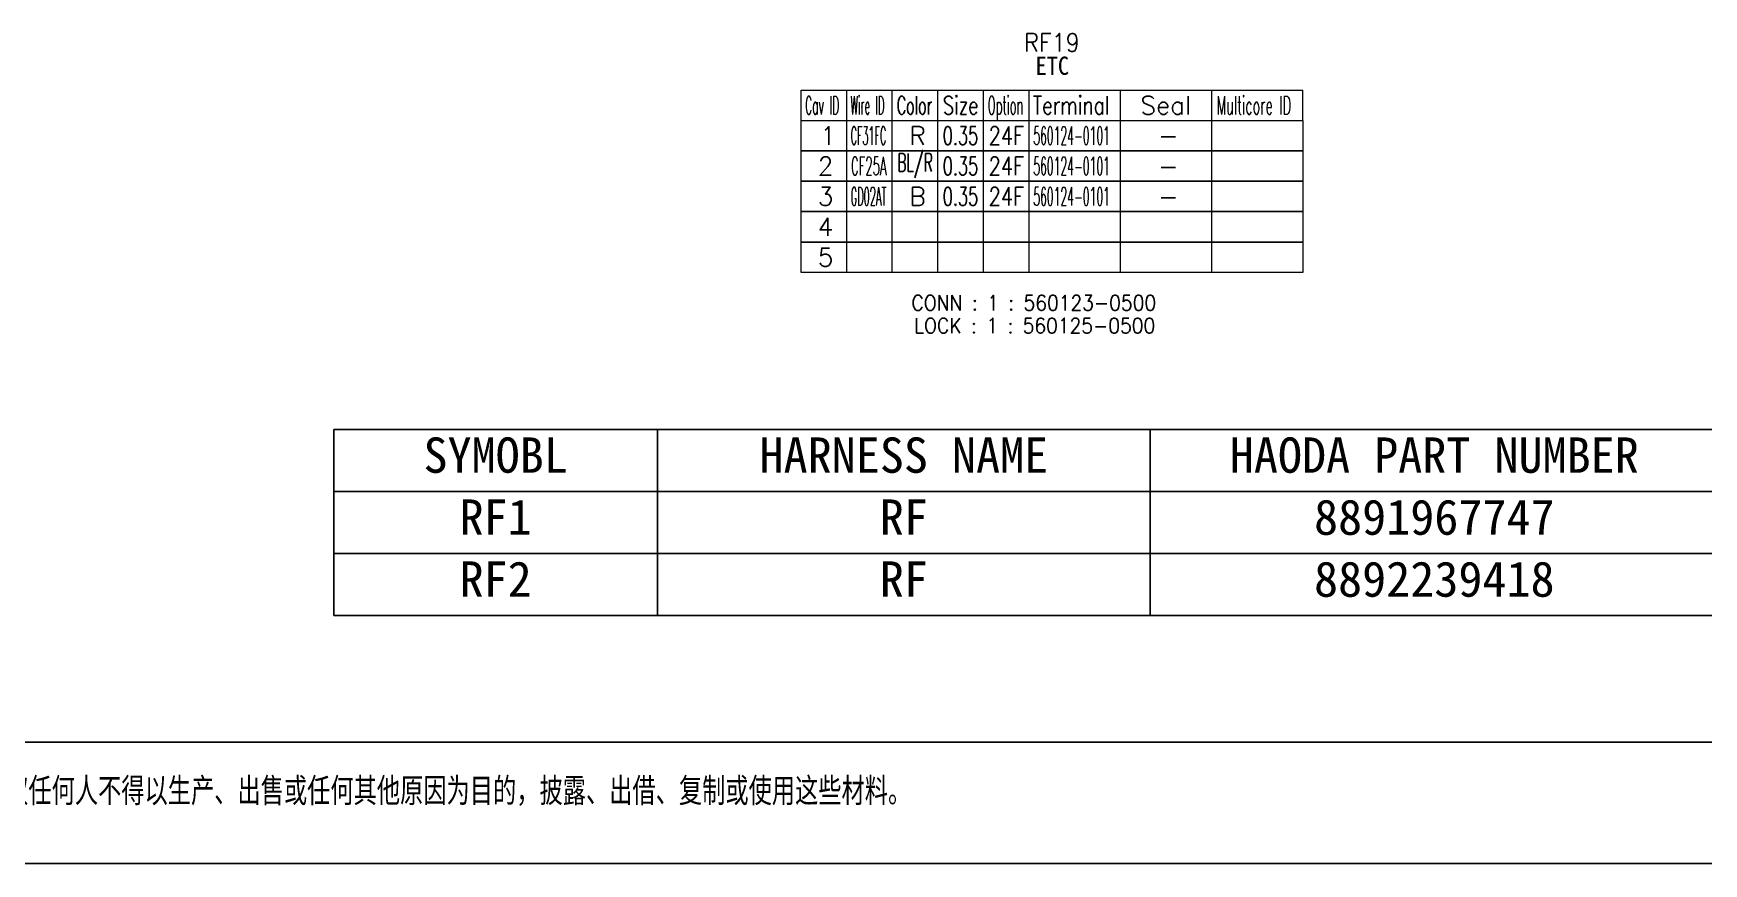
# Model space of a CAD drawing. Header units: inches. Extents: x 47316 to 59086, y 3141 to 11743.
# Drawn here: x 51149 to 51423.5, y 6869.2 to 7005.8 of the extents above; entities that cross this region are included whole.
import ezdxf
from ezdxf.enums import TextEntityAlignment as Align

# ---------------------------------------------------------------- set-up
doc = ezdxf.new("R2010")
doc.units = ezdxf.units.IN
doc.header["$MEASUREMENT"] = 0
doc.styles.add('COOL-仿宋', font='simfang.ttf')
doc.styles.add('COOL-宋体', font='')
doc.styles.add('MtX_SimSun', font='')
doc.styles.get("Standard").update_dxf_attribs({"font": ''})
doc.styles.get('COOL-宋体').set_extended_font_data('SimSun')
doc.styles.get('MtX_SimSun').set_extended_font_data('SimSun')
doc.styles.get('Standard').set_extended_font_data('SimSun')

msp = doc.modelspace()

# ---------------------------------------------------------------- linework, layer by layer
at = {"color": 102, "linetype": 'Continuous', "lineweight": 15}
for p, q in [((51275.15, 6996.44), (51357.65, 6996.44)), ((51275.15, 6991.44), (51275.15, 6996.44)), ((51275.15, 6991.44), (51357.65, 6991.44)), ((51282.65, 6986.44), (51282.65, 6991.44)), ((51290.15, 6986.44), (51290.15, 6991.44)), ((51297.65, 6986.44), (51297.65, 6991.44)), ((51305.15, 6986.44), (51305.15, 6991.44)), ((51312.65, 6986.44), (51312.65, 6991.44)), ((51327.65, 6986.44), (51327.65, 6991.44)), ((51342.65, 6986.44), (51342.65, 6991.44)), ((51282.65, 6981.44), (51282.65, 6986.44)), ((51290.15, 6981.44), (51290.15, 6986.44)), ((51297.65, 6981.44), (51297.65, 6986.44)), ((51305.15, 6981.44), (51305.15, 6986.44)), ((51312.65, 6981.44), (51312.65, 6986.44)), ((51327.65, 6981.44), (51327.65, 6986.44)), ((51342.65, 6981.44), (51342.65, 6986.44)), ((51282.65, 6976.44), (51282.65, 6981.44)), ((51290.15, 6976.44), (51290.15, 6981.44)), ((51297.65, 6976.44), (51297.65, 6981.44)), ((51305.15, 6976.44), (51305.15, 6981.44)), ((51312.65, 6976.44), (51312.65, 6981.44)), ((51327.65, 6976.44), (51327.65, 6981.44)), ((51342.65, 6976.44), (51342.65, 6981.44)), ((51282.65, 6971.44), (51282.65, 6976.44)), ((51290.15, 6971.44), (51290.15, 6976.44)), ((51297.65, 6971.44), (51297.65, 6976.44)), ((51305.15, 6971.44), (51305.15, 6976.44)), ((51312.65, 6971.44), (51312.65, 6976.44)), ((51327.65, 6971.44), (51327.65, 6976.44)), ((51342.65, 6971.44), (51342.65, 6976.44)), ((51282.65, 6966.44), (51282.65, 6971.44)), ((51290.15, 6966.44), (51290.15, 6971.44)), ((51297.65, 6966.44), (51297.65, 6971.44)), ((51305.15, 6966.44), (51305.15, 6971.44)), ((51312.65, 6966.44), (51312.65, 6971.44)), ((51327.65, 6966.44), (51327.65, 6971.44)), ((51342.65, 6966.44), (51342.65, 6971.44))]:
    msp.add_line(p, q, dxfattribs=at)
at = {"color": 7, "linetype": 'Continuous', "lineweight": 15}
for p, q in [((51282.65, 6991.44), (51282.65, 6996.44)), ((51290.15, 6991.44), (51290.15, 6996.44)), ((51297.65, 6991.44), (51297.65, 6996.44)), ((51305.15, 6991.44), (51305.15, 6996.44)), ((51312.65, 6991.44), (51312.65, 6996.44)), ((51327.65, 6991.44), (51327.65, 6996.44)), ((51342.65, 6991.44), (51342.65, 6996.44)), ((51357.65, 6991.44), (51357.65, 6996.44))]:
    msp.add_line(p, q, dxfattribs=at)
at = {"color": 0, "lineweight": -3}
for p, q in [((51198.34, 6910.04), (51198.34, 6940.62)), ((51198.34, 6940.62), (51774.76, 6940.62)), ((51251.56, 6910.04), (51251.56, 6940.62)), ((51332.53, 6910.04), (51332.53, 6940.62)), ((51198.34, 6930.42), (51774.76, 6930.42)), ((51198.34, 6920.23), (51774.76, 6920.23)), ((51198.34, 6910.04), (51774.76, 6910.04)), ((50267.93, 6889.2), (52010.93, 6889.2)), ((51196.93, 6889.2), (51416.93, 6889.2)), ((50247.93, 6869.2), (52030.93, 6869.2))]:
    msp.add_line(p, q, dxfattribs=at)
at = {"color": 102, "linetype": 'Continuous', "lineweight": 15}
for points in [[(51275.15, 6986.44), (51275.15, 6991.44), (51357.65, 6991.44), (51357.65, 6986.44)], [(51275.15, 6981.44), (51275.15, 6986.44), (51357.65, 6986.44), (51357.65, 6981.44)], [(51275.15, 6976.44), (51275.15, 6981.44), (51357.65, 6981.44), (51357.65, 6976.44)], [(51275.15, 6971.44), (51275.15, 6976.44), (51357.65, 6976.44), (51357.65, 6971.44)], [(51275.15, 6966.44), (51275.15, 6971.44), (51357.65, 6971.44), (51357.65, 6966.44)]]:
    msp.add_lwpolyline(points, close=True, dxfattribs=at)

# ---------------------------------------------------------------- texts
at = {"color": 0, "lineweight": -3}
for s, height, style, p in [('SYMOBL', 5.813, 'COOL-仿宋', (51224.95, 6933.49)), ('HARNESS NAME', 5.8133, 'COOL-仿宋', (51292.05, 6933.49)), ('HAODA PART NUMBER', 5.8133, 'COOL-仿宋', (51379.25, 6933.49)), ('RF1', 5.813, 'COOL-宋体', (51224.95, 6923.29)), ('RF', 5.813, 'COOL-宋体', (51292.05, 6923.29)), ('8891967747', 5.813, 'COOL-宋体', (51379.25, 6923.29)), ('RF2', 5.813, 'COOL-宋体', (51224.95, 6913.1)), ('RF', 5.813, 'COOL-宋体', (51292.05, 6913.1)), ('8892239418', 5.813, 'COOL-宋体', (51379.25, 6913.1))]:
    msp.add_text(s, height=height, dxfattribs=dict(at, style=style)).set_placement(p, align=Align.CENTER)
at = {"color": 0, "lineweight": -3, "style": 'MtX_SimSun', "width": 0.7}
msp.add_text('此图表和这里任何其他信息，都是吉利汽车研究院有限公司受著作权保护的机密材料，未经具体书面授权任何人不得以生产、出售或任何其他原因为目的，披露、出借、复制或使用这些材料。', height=4, dxfattribs=at).set_placement((50972.45, 6879.25))
at = {"color": 6, "linetype": 'Continuous', "lineweight": 20, "char_height": 3, "attachment_point": 1}
for s, insert, width in [('\\Fromans.shx;\\W0.9000000000;\\T1.0000000000;\\o\\lRF19', (51311.83, 7005.76), 10.1571), ('\\f黑体|b0|i0|c1|p0;\\W0.9000000000;\\T1.0000000000;\\o\\lETC', (51313.7, 7001.94), 5.8247)]:
    msp.add_mtext(s, dxfattribs=dict(at, insert=insert, width=width))
at = {"color": 7, "linetype": 'Continuous', "lineweight": 15, "char_height": 3, "attachment_point": 1}
for s, insert, width in [('\\Fromans.shx;\\W0.4292452830;\\T1.0000000000;\\o\\lCav ID', (51275.83, 6995.44), 6.5), ('\\Fromans.shx;\\W0.4026548673;\\T1.0000000000;\\o\\lWire ID', (51283.26, 6995.44), 6.5), ('\\Fromans.shx;\\W0.5687500000;\\T1.0000000000;\\o\\lColor', (51290.89, 6995.44), 6.5), ('\\Fromans.shx;\\W0.7222222222;\\T1.0000000000;\\o\\lSize', (51298.46, 6995.44), 6.5), ('\\Fromans.shx;\\W0.4595959596;\\T1.0000000000;\\o\\lOption', (51305.84, 6995.44), 6.5), ('\\Fromans.shx;\\W0.7480916031;\\T1.0000000000;\\o\\lTerminal', (51313.25, 6995.44), 14), ('\\Fromans.shx;\\W1.0000000000;\\T1.0000000000;\\o\\lSeal', (51330.93, 6995.44), 9.2857), ('\\Fromans.shx;\\W0.5185185185;\\T1.0000000000;\\o\\lMulticore ID', (51343.44, 6995.44), 14), ('\\Fromans.shx;\\W1.0000000000;\\T1.0000000000;\\o\\l1', (51278.33, 6990.44), 2.8571), ('\\Fromans.shx;\\W1.0000000000;\\T1.0000000000;\\o\\l2', (51277.9, 6985.44), 2.8571), ('\\Fromans.shx;\\W1.0000000000;\\T1.0000000000;\\o\\l3', (51277.9, 6980.44), 2.8571), ('\\Fromans.shx;\\W1.0000000000;\\T1.0000000000;\\o\\l4', (51277.9, 6975.44), 2.8571), ('\\Fromans.shx;\\W1.0000000000;\\T1.0000000000;\\o\\l5', (51277.9, 6970.44), 2.8571)]:
    msp.add_mtext(s, dxfattribs=dict(at, insert=insert, width=width))
at = {"color": 21, "linetype": 'Continuous', "lineweight": 15, "char_height": 3, "attachment_point": 1}
for s, insert, width in [('\\Fromans.shx;\\W0.3855932203;\\T1.0000000000;\\o\\lCF31FC', (51283.31, 6990.44), 6.5), ('\\Fromans.shx;\\W0.6500000000;\\T1.0000000000;\\o\\l0.35', (51298.43, 6990.44), 6.5), ('\\Fromans.shx;\\W0.4336283186;\\T1.0000000000;\\o\\l560124-0101', (51313.33, 6990.44), 14), ('\\Fromans.shx;\\W0.4690721649;\\T1.0000000000;\\o\\lCF25A', (51283.35, 6985.44), 6.5), ('\\Fromans.shx;\\W0.6500000000;\\T1.0000000000;\\o\\l0.35', (51298.43, 6985.44), 6.5), ('\\Fromans.shx;\\W0.4336283186;\\T1.0000000000;\\o\\l560124-0101', (51313.33, 6985.44), 14), ('\\Fromans.shx;\\W0.3922413793;\\T1.0000000000;\\o\\lGD02AT', (51283.32, 6980.44), 6.5), ('\\Fromans.shx;\\W0.6500000000;\\T1.0000000000;\\o\\l0.35', (51298.43, 6980.44), 6.5), ('\\Fromans.shx;\\W0.4336283186;\\T1.0000000000;\\o\\l560124-0101', (51313.33, 6980.44), 14)]:
    msp.add_mtext(s, dxfattribs=dict(at, insert=insert, width=width))
at = {"color": 140, "linetype": 'Continuous', "lineweight": 15, "char_height": 3, "attachment_point": 1}
for s, insert, width in [('\\Fromans.shx;\\W1.0000000000;\\T1.0000000000;\\o\\lR', (51292.97, 6990.44), 3), ('\\Fromans.shx;\\W0.7844827586;\\T1.0000000000;\\o\\l24F', (51305.98, 6990.44), 6.5), ('\\Fromans.shx;\\W1.0000000000;\\T1.0000000000;\\o\\l-', (51333.86, 6990.44), 3.7143), ('\\Fromans.shx;\\W0.5617283951;\\T1.0000000000;\\o\\lBL/R', (51290.97, 6986.02), 6.5), ('\\Fromans.shx;\\W0.7844827586;\\T1.0000000000;\\o\\l24F', (51305.98, 6985.44), 6.5), ('\\Fromans.shx;\\W1.0000000000;\\T1.0000000000;\\o\\l-', (51333.86, 6985.44), 3.7143), ('\\Fromans.shx;\\W1.0000000000;\\T1.0000000000;\\o\\lB', (51292.97, 6980.44), 3), ('\\Fromans.shx;\\W0.7844827586;\\T1.0000000000;\\o\\l24F', (51305.98, 6980.44), 6.5), ('\\Fromans.shx;\\W1.0000000000;\\T1.0000000000;\\o\\l-', (51333.86, 6980.44), 3.7143)]:
    msp.add_mtext(s, dxfattribs=dict(at, insert=insert, width=width))
at = {"color": 42, "linetype": 'Continuous', "lineweight": 15, "char_height": 2.5, "attachment_point": 1}
for s, insert, width in [('\\Fromans.shx;\\W0.9000000000;\\T1.0000000000;\\o\\lCONN : 1 : 560123-0500', (51293.31, 6962.69), 46.8214), ('\\Fromans.shx;\\W0.9000000000;\\T1.0000000000;\\o\\lLOCK : 1 : 560125-0500', (51293.74, 6958.94), 46.1786)]:
    msp.add_mtext(s, dxfattribs=dict(at, insert=insert, width=width))

doc.saveas('drawing.dxf')
